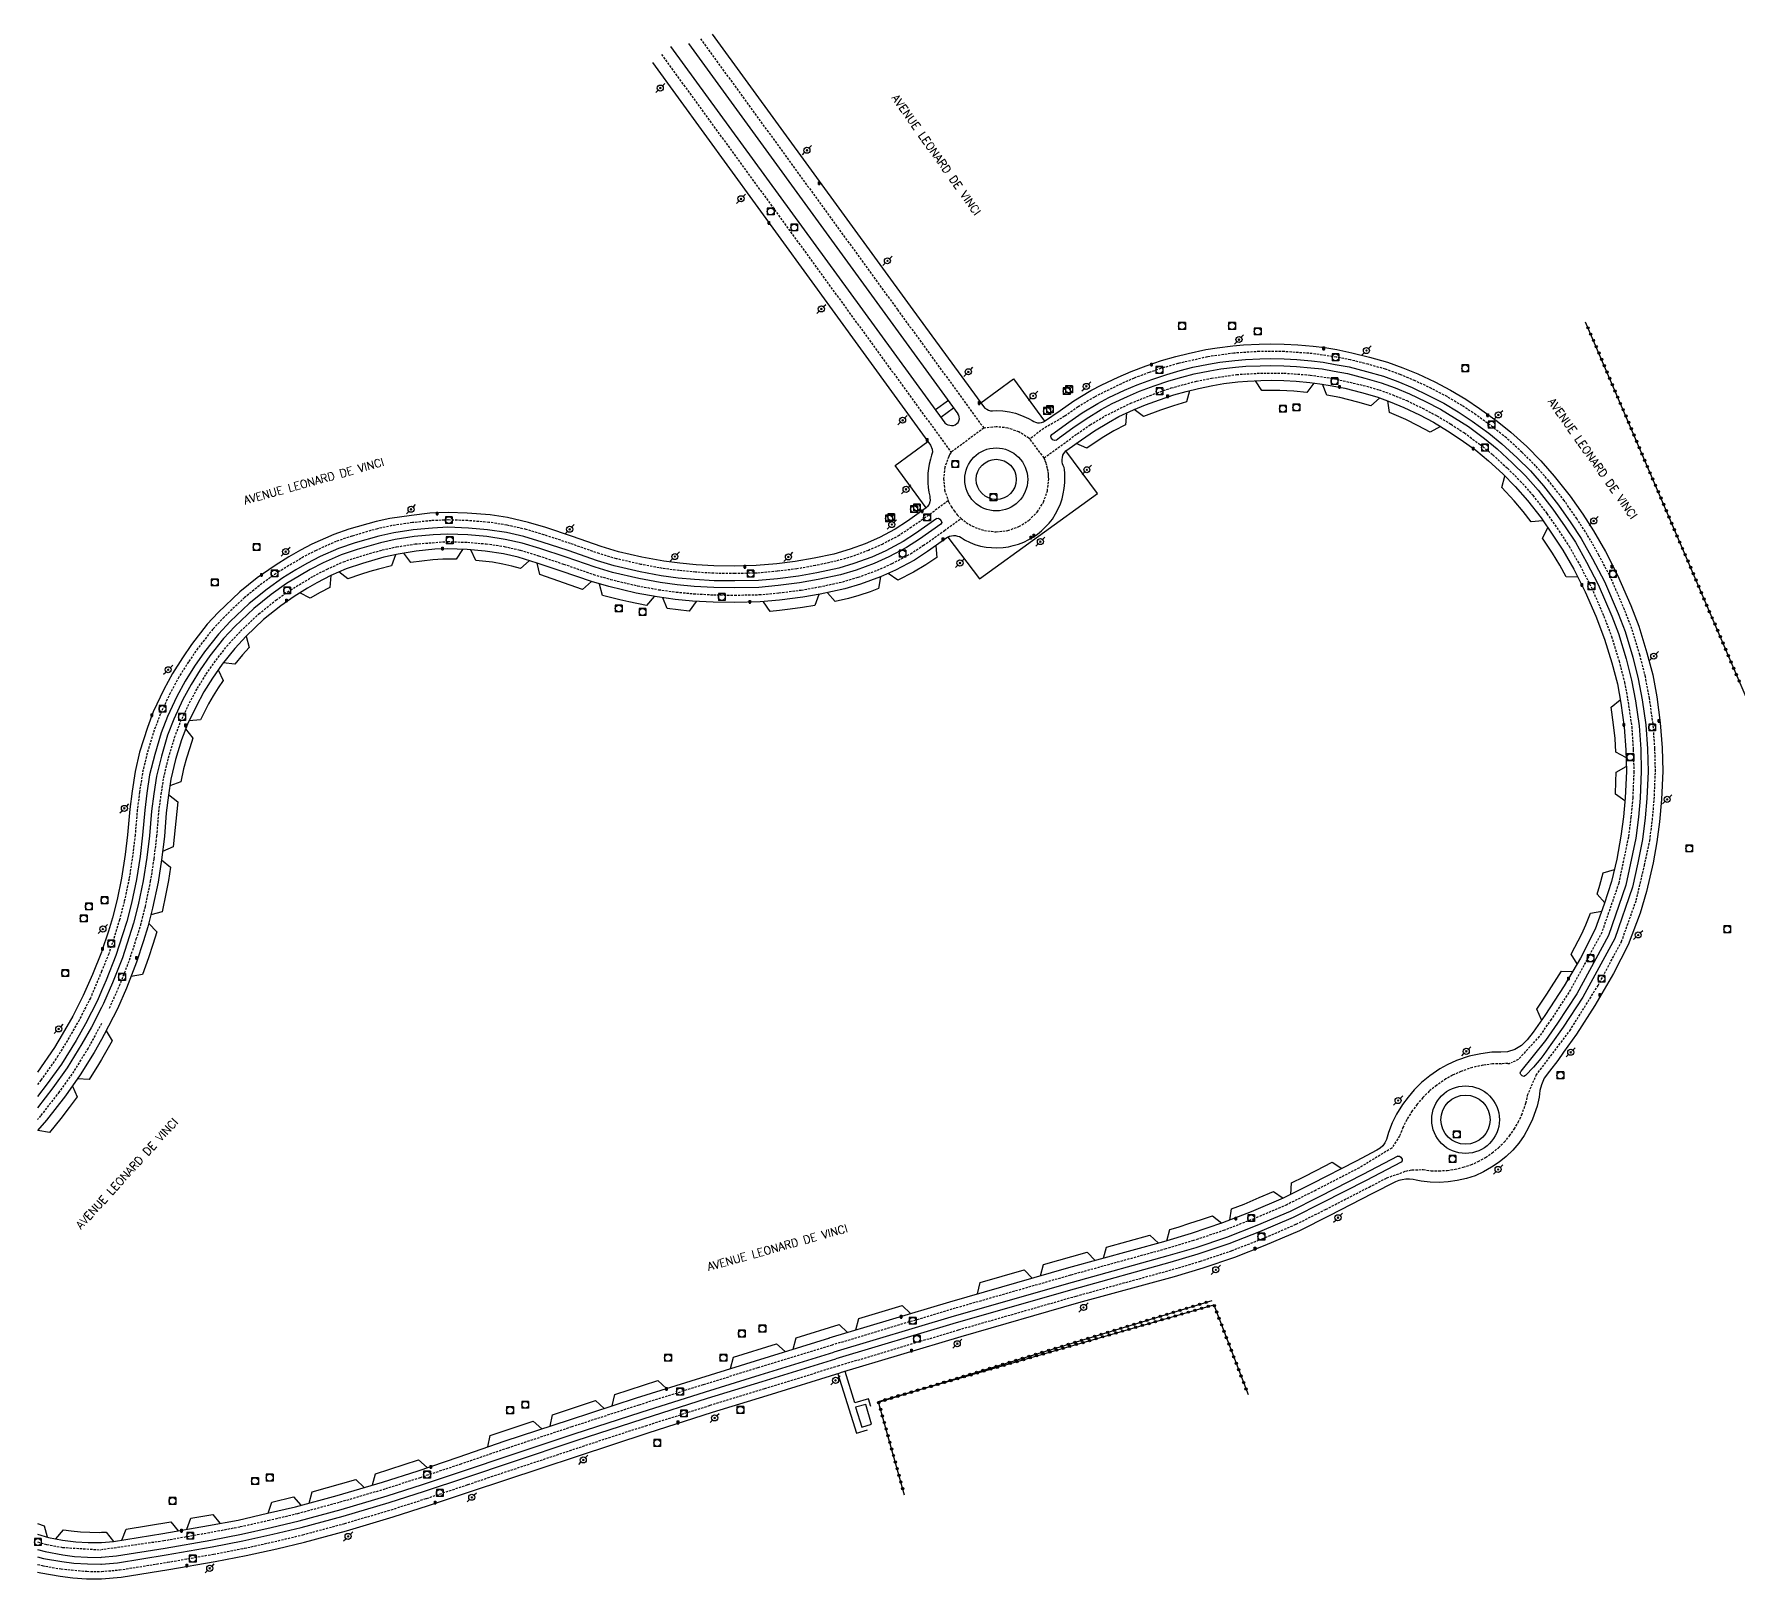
# Model space of a CAD drawing. Header units: millimetres. Extents: x 164999 to 166000, y 157004 to 158000.
# Drawn here: x 164999.2 to 165372, y 157393.3 to 157731.3 of the extents above; entities that cross this region are included whole.
import ezdxf
from ezdxf.enums import TextEntityAlignment as Align

# ---------------------------------------------------------------- set-up
doc = ezdxf.new("R2010")
doc.units = ezdxf.units.MM
doc.linetypes.add('DASHED', pattern=[0.75, 0.5, -0.25])
doc.layers.get('0').update_dxf_attribs({"linetype": 'CONTINUOUS'})
for name, color, linetype in [('W0001', 6, 'DASHED'), ('W0006', 2, 'CONTINUOUS'), ('W0008', 7, 'CONTINUOUS'), ('W0010', 4, 'CONTINUOUS'), ('W0014', 7, 'CONTINUOUS'), ('W0104', 1, 'CONTINUOUS'), ('W0323', 7, 'CONTINUOUS'), ('W0401', 7, 'CONTINUOUS'), ('W0420', 7, 'CONTINUOUS'), ('W0473', 7, 'CONTINUOUS'), ('W0989', 7, 'CONTINUOUS')]:
    doc.layers.add(name, color=color, linetype=linetype)
doc.styles.get("Standard").update_dxf_attribs({"font": 'romans.shx', "width": 0.85})

# ---------------------------------------------------------------- blocks, each defined once
blk = doc.blocks.new('T401')
for p, q in [((-0.3, 0.3), (0, 0.3)), ((-0.3, -0.25), (-0.3, 0.3)), ((-0.3, 0.15), (0, 0.15)), ((-0.3, 0), (0, 0)), ((0, 0.3), (0, -0.25)), ((-0.3, -0.15), (0, -0.15)), ((-0.3, -0.25), (-0.3, -0.3)), ((-0.3, -0.3), (0, -0.3)), ((0, -0.3), (0, -0.25))]:
    blk.add_line(p, q)
blk = doc.blocks.new('T420')
for p, q in [((0.75, 0.75), (-0.75, 0.75)), ((-0.75, 0.75), (-0.75, -0.75)), ((0.75, 0.75), (0.75, -0.75)), ((0.75, -0.75), (-0.75, -0.75))]:
    blk.add_line(p, q)
blk.add_ellipse((0, 0), major_axis=(-0.53, 0.53), ratio=1, start_param=3.926991, end_param=10.210176)
blk = doc.blocks.new('T473')
for p, q in [((-0.166667, 0.166667), (0.166667, -0.166667)), ((-0.166667, -0.166667), (0.166667, 0.166667)), ((0.500001, 0.500001), (1.000002, 1.000002)), ((-1.000002, -1.000002), (-0.500001, -0.500001))]:
    blk.add_line(p, q)
blk.add_ellipse((0, 0), major_axis=(0.471405, 0.471405), ratio=1, start_param=5.4977871438, end_param=11.780972451)
blk = doc.blocks.new('t323o')
at = {"color": 0, "linetype": 'Continuous'}
for radius in [0.25, 0.15]:
    blk.add_circle((0, 0), radius, dxfattribs=at)

msp = doc.modelspace()

# ---------------------------------------------------------------- linework, layer by layer
at = {"layer": 'W0001'}
for points in [[(165144.95, 157730.29), (165188.05, 157671)], [(165136.43, 157726.85), (165177.05, 157671)], [(165177.05, 157671), (165199.75, 157639.83)], [(165188.05, 157671), (165206.92, 157645.09)], [(165206.92, 157645.09), (165199.75, 157639.83)], [(165216.97, 157642.73), (165216.92, 157642.78), (165216.87, 157642.82), (165216.82, 157642.86), (165216.77, 157642.9), (165214.59, 157644.27), (165212.16, 157645.12), (165209.6, 157645.4), (165207.04, 157645.12), (165207.01, 157645.11), (165206.98, 157645.1), (165206.95, 157645.09), (165206.92, 157645.09)], [(165220.1, 157638.59), (165216.97, 157642.73)], [(165199.75, 157639.83), (165199.61, 157639.6), (165199.48, 157639.37), (165199.36, 157639.13), (165199.24, 157638.89), (165198.41, 157636.55), (165198.11, 157634.08), (165198.34, 157631.6), (165199.1, 157629.23)], [(165201.93, 157625.35), (165203.07, 157624.45), (165204.32, 157623.7), (165205.65, 157623.11), (165207.04, 157622.7), (165209.6, 157622.41), (165212.16, 157622.7), (165214.59, 157623.55), (165216.77, 157624.92), (165218.59, 157626.74), (165219.96, 157628.92), (165220.81, 157631.35), (165221.1, 157633.91), (165221.08, 157634.51), (165221.04, 157635.11), (165220.96, 157635.71), (165220.85, 157636.3), (165220.7, 157636.89), (165220.53, 157637.47), (165220.33, 157638.04), (165220.1, 157638.59)], [(165199.1, 157629.23), (165195.49, 157626.5), (165191.1, 157623.41), (165188.38, 157621.63), (165184.81, 157619.71), (165181.68, 157618.35), (165178.12, 157617.02), (165174.64, 157616.01), (165170.1, 157615.03), (165166.03, 157614.31), (165161.71, 157613.78), (165157.37, 157613.39), (165152.47, 157613.28), (165147.9, 157613.34), (165143.86, 157613.59), (165140.26, 157613.93), (165136.64, 157614.42), (165131.94, 157615.28), (165126.58, 157616.53), (165122.82, 157617.64), (165116.53, 157619.85), (165110.74, 157621.76), (165106.86, 157622.94), (165102.62, 157623.89), (165098.71, 157624.49), (165094.06, 157624.86), (165089.74, 157625.01), (165086.06, 157624.85), (165081.99, 157624.42), (165077.49, 157623.77), (165074.33, 157623.09), (165068.75, 157621.48), (165065.3, 157620.33), (165060.89, 157618.34), (165058.18, 157616.94), (165052.78, 157613.7), (165049.09, 157611.11), (165045.26, 157608.03), (165040.78, 157603.76), (165038.32, 157601.13), (165035.06, 157596.95), (165032.99, 157593.96), (165030.88, 157590.59), (165029.01, 157587.14), (165026.84, 157582.53), (165025.52, 157579.02), (165023.97, 157573.96), (165022.92, 157569.58), (165022.3, 157565.46), (165021.81, 157561.6), (165021.34, 157556.1), (165020.8, 157551.59), (165020.01, 157546.48), (165018.96, 157541.56), (165017.94, 157537.56), (165017.05, 157534.65), (165015.57, 157530.09), (165014, 157526.23)], [(165199.1, 157629.23), (165199.13, 157629.15), (165199.17, 157629.07), (165199.21, 157629), (165199.24, 157628.92), (165199.78, 157627.93), (165200.41, 157627), (165201.12, 157626.14), (165201.93, 157625.35)], [(165015.73, 157518.22), (165017.93, 157523.14), (165020.11, 157528.72), (165021.6, 157533.35), (165022.55, 157536.39), (165023.57, 157540.43), (165024.73, 157545.91), (165025.5, 157550.9), (165026.1, 157555.85), (165026.53, 157561.14), (165027.03, 157564.94), (165027.58, 157568.62), (165028.63, 157572.98), (165029.97, 157577.42), (165031.29, 157580.9), (165033.21, 157584.97), (165034.96, 157588.18), (165036.9, 157591.31), (165039.04, 157594.34), (165041.89, 157598), (165044.39, 157600.67), (165048.35, 157604.43), (165052.13, 157607.48), (165055.29, 157609.68), (165060.34, 157612.72), (165063.3, 157614.25), (165066.91, 157615.87), (165070.45, 157617.04), (165075.37, 157618.45), (165078.52, 157619.12), (165082.57, 157619.76), (165089.64, 157620.29), (165094.04, 157620.12), (165098.07, 157619.79), (165102.06, 157619.2), (165105.55, 157618.4), (165109.57, 157617.17), (165115.04, 157615.35), (165121.55, 157613.09), (165125.31, 157611.99), (165131.19, 157610.61), (165135.8, 157609.76), (165139.66, 157609.23), (165143.41, 157608.88), (165147.8, 157608.62), (165152.42, 157608.55), (165157.84, 157608.67), (165162.11, 157609.06), (165166.99, 157609.67), (165170.91, 157610.37), (165176.06, 157611.46), (165179.46, 157612.48), (165183.65, 157614.03), (165186.87, 157615.46), (165190.88, 157617.61), (165193.71, 157619.46), (165198.29, 157622.69), (165201.93, 157625.35)], [(165014, 157526.23), (165011.55, 157520.42), (165009.1, 157515.61), (165006.91, 157511.79), (165004.47, 157507.77), (165000.74, 157502.46), (165000, 157501.51)], [(165014, 157514.87), (165011.05, 157509.45), (165007.91, 157504.38), (165004.72, 157499.88), (165000.67, 157494.66), (165000, 157493.88)], [(165000, 157401.42), (165002.04, 157400.87), (165005.51, 157400.23), (165013.87, 157399.7)], [(165000, 157396.52), (165001.01, 157396.25), (165005.13, 157395.52), (165010.81, 157395), (165013.93, 157394.96)]]:
    msp.add_lwpolyline(points, dxfattribs=at)
for points in [[(165014, 157394.97), (165017.89, 157395.31), (165028.43, 157396.98), (165038.51, 157398.76), (165045.26, 157400.05), (165051.85, 157401.51), (165058.01, 157403), (165067.18, 157405.47), (165077.33, 157408.47), (165085.05, 157410.95), (165094.15, 157413.99), (165099.24, 157415.72), (165125.66, 157424.49), (165132.99, 157426.85), (165147.06, 157431.32), (165159, 157435.02), (165175.06, 157439.94), (165201.38, 157447.83), (165227.14, 157455.23), (165248.08, 157461), (165254.26, 157462.84), (165261.09, 157465.14), (165267.81, 157467.75), (165275.24, 157470.95), (165281.66, 157474.18), (165291.2, 157479.08), (165295.04, 157481.08), (165297.88, 157482.06), (165299.18, 157482.56, -0.250043), (165299.18, 157482.56), (165300.54, 157482.84, -0.200808), (165300.54, 157482.84), (165302.98, 157482.88), (165304.71, 157482.65), (165306.43, 157482.62), (165308.23, 157482.72), (165309.97, 157482.97), (165311.76, 157483.41), (165313.44, 157483.93), (165314.98, 157484.65), (165316.62, 157485.57), (165318.06, 157486.56), (165319.46, 157487.68), (165320.7, 157488.91), (165321.88, 157490.27), (165322.9, 157491.73), (165323.79, 157493.26), (165324.53, 157494.87), (165325.47, 157497.44), (165325.82, 157499.15), (165327.7, 157503.54), (165335.06, 157513.28), (165341.23, 157523.17), (165346.36, 157532.77), (165349.59, 157541.84), (165351.37, 157549.42), (165352.53, 157554.83), (165353.12, 157559.38), (165353.52, 157563.94), (165353.77, 157570.03), (165353.66, 157575.04), (165353.26, 157580.4), (165352.47, 157585.97), (165351.59, 157590.68), (165350.37, 157595.48), (165348.64, 157601.19), (165347, 157605.4), (165344.06, 157612.24), (165341.43, 157617.3), (165338.87, 157621.78), (165336.56, 157625.3), (165333.84, 157629.24), (165330.47, 157633.55), (165327.58, 157636.86), (165324.58, 157639.83), (165321.18, 157642.96), (165318.25, 157645.28), (165314.53, 157648.03), (165311.48, 157650.02), (165308.22, 157651.99), (165304.83, 157653.75), (165301.21, 157655.48), (165297.98, 157656.81), (165294.75, 157657.99), (165290.93, 157659.07), (165287.09, 157660.04), (165283.94, 157660.65), (165278.72, 157661.41), (165272.6, 157661.85), (165267.19, 157661.86), (165261.6, 157661.51), (165255.78, 157660.69), (165249.35, 157659.22), (165246.35, 157658.37), (165243.06, 157657.26), (165239.76, 157656.05), (165236.99, 157654.82), (165231.09, 157651.91), (165227.53, 157649.74), (165224.58, 157647.69), (165220.01, 157645.03), (165216.97, 157642.73)], [(165220.1, 157638.59), (165227.34, 157643.88), (165230.2, 157645.83), (165233.4, 157647.77), (165238.99, 157650.54), (165244.76, 157652.81), (165247.89, 157653.89), (165253.39, 157655.38), (165256.67, 157656.02), (165262.2, 157656.83), (165267.4, 157657.14), (165272.54, 157657.14), (165278.28, 157656.7), (165283.31, 157655.95), (165289.87, 157654.46), (165293.36, 157653.48), (165296.34, 157652.38), (165299.38, 157651.14), (165302.83, 157649.46), (165306.01, 157647.8), (165309.08, 157645.94), (165311.99, 157644.05), (165315.43, 157641.52), (165318.23, 157639.25), (165321.44, 157636.31), (165324.22, 157633.53), (165326.96, 157630.4), (165330.06, 157626.4), (165332.69, 157622.59), (165334.88, 157619.25), (165337.31, 157615.02), (165339.84, 157610.11), (165342.48, 157603.96), (165344.18, 157599.54), (165345.81, 157594.19), (165347.01, 157589.53), (165347.81, 157585.15), (165348.58, 157579.83), (165348.92, 157574.79), (165349.05, 157570), (165348.81, 157564.17), (165348.42, 157560.01), (165347.85, 157555.59), (165345.74, 157545.5), (165342.05, 157534.79), (165335.22, 157522.24), (165330.99, 157515.75), (165328.37, 157512.03), (165323.79, 157506.96), (165322.21, 157506.22, -0.06955), (165321.52, 157506.09), (165320.08, 157506.04, -0.004625), (165320.03, 157506.04), (165318.18, 157506), (165316.06, 157505.73), (165313.77, 157505.23), (165311.25, 157504.37), (165309.39, 157503.51), (165307.97, 157502.74), (165305.94, 157501.33), (165304.33, 157500.06), (165302.92, 157498.63), (165301.67, 157497.17), (165300.58, 157495.71), (165299.4, 157493.82), (165298.57, 157492.11), (165297.82, 157490.22), (165296.11, 157487.6), (165289.03, 157483.28), (165279.44, 157478.35), (165273.15, 157475.19), (165266.02, 157472.15), (165259.54, 157469.63), (165252.77, 157467.35), (165246.68, 157465.53), (165225.85, 157459.78), (165199.94, 157452.35), (165173.73, 157444.49), (165157.5, 157439.51), (165145.55, 157435.81), (165131.48, 157431.37), (165116.81, 157426.6), (165102.81, 157421.96), (165092.58, 157418.46), (165083.67, 157415.49), (165075.95, 157412.99), (165065.95, 157410.06), (165056.81, 157407.59), (165050.68, 157406.13), (165044.25, 157404.69), (165037.64, 157403.43), (165027.64, 157401.66), (165014, 157399.71)]]:
    msp.add_lwpolyline(points, format="xyb", dxfattribs=at)
at = {"layer": 'W0006'}
for points in [[(165251.88, 157653.29), (165251.22, 157650.83), (165248.38, 157649.98), (165245.54, 157649.03), (165241.84, 157647.65), (165239.82, 157649.19)], [(165279.09, 157654.94), (165277.58, 157652.9), (165274.67, 157653.15), (165271.65, 157653.32), (165267.7, 157653.33), (165266.35, 157655.47)], [(165293.43, 157651.68), (165291.52, 157649.99), (165288.68, 157650.8), (165284.79, 157651.77), (165281.9, 157652.31), (165280.96, 157654.69)], [(165306.77, 157645.42), (165304.51, 157644.21), (165301.92, 157645.63), (165299.2, 157646.98), (165295.61, 157648.55), (165295.26, 157651.04)], [(165238.08, 157648.39), (165237.89, 157645.85), (165235.36, 157644.51), (165232.83, 157642.98), (165229.42, 157640.68), (165227.09, 157641.73)], [(165329.13, 157624.8), (165326.58, 157624.58), (165324.85, 157626.86), (165322.87, 157629.23), (165320.19, 157632.13), (165320.86, 157634.57)], [(165336.82, 157612.46), (165334.27, 157612.57), (165332.84, 157615.11), (165331.27, 157617.71), (165329.11, 157621), (165330.21, 157623.27)], [(165078.24, 157617.41), (165077.37, 157614.98), (165074.53, 157614.25), (165072.64, 157613.71), (165070.63, 157613.09), (165067.88, 157612.11), (165065.86, 157613.64)], [(165092.89, 157618.55), (165091.51, 157616.4), (165088.61, 157616.42), (165086.47, 157616.29), (165081.66, 157615.73), (165080.11, 157617.71)], [(165107.5, 157616.09), (165105.58, 157614.36), (165103.74, 157614.89), (165101.75, 157615.36), (165099.47, 157615.76), (165095.84, 157616.17), (165094.78, 157618.46)], [(165196.44, 157619.36), (165196.64, 157616.82), (165194.2, 157615.18), (165191.57, 157613.59), (165188.14, 157611.82), (165186.02, 157613.29)], [(165064.12, 157612.85), (165063.88, 157610.27), (165061.78, 157609.16), (165059.64, 157607.89), (165057.38, 157609.08)], [(165121.1, 157611.52), (165119.15, 157609.83), (165109.8, 157613.06), (165109.28, 157615.56)], [(165184.32, 157612.55), (165183.9, 157610.01), (165182.09, 157609.3), (165179.61, 157608.47), (165177.32, 157607.83), (165174.43, 157607.15), (165172.72, 157609.04)], [(165134.84, 157608.25), (165133.13, 157606.32), (165129.28, 157607.08), (165127.32, 157607.51), (165123.5, 157608.48), (165122.86, 157610.96)], [(165170.86, 157608.67), (165170, 157606.27), (165167.28, 157605.83), (165164.56, 157605.46), (165162.27, 157605.21), (165160.2, 157605.01), (165158.71, 157607.11)], [(165144.02, 157607.17), (165142.51, 157605.08), (165137.68, 157605.62), (165136.73, 157607.96)], [(165045.61, 157599.61), (165046.26, 157597.12), (165044.79, 157595.51), (165043.12, 157593.44), (165040.57, 157593.73)], [(165039.47, 157592.21), (165040.57, 157589.87), (165039.48, 157588.25), (165038.43, 157586.56), (165037.38, 157584.75), (165035.65, 157581.26), (165033.13, 157581.03)], [(165347.33, 157573.01), (165345.08, 157574.22), (165344.94, 157577.17), (165344.63, 157580.19), (165344.08, 157584.09), (165346.05, 157585.64)], [(165032.38, 157579.29), (165033.96, 157577.28), (165033.28, 157575.16), (165032.55, 157572.87), (165031.91, 157570.57), (165031.3, 157567.73), (165028.9, 157566.82)], [(165347.09, 157563.55), (165345.01, 157564.99), (165345.12, 157567.82), (165345.17, 157569.84), (165347.36, 157571.1)], [(165028.62, 157564.93), (165030.64, 157563.37), (165029.66, 157553.52), (165027.33, 157552.49)], [(165027.09, 157550.64), (165029.07, 157549.03), (165028.61, 157546.14), (165028.08, 157543.21), (165027.22, 157539.31), (165024.77, 157538.59)], [(165342.71, 157541.25), (165341.03, 157543.15), (165341.62, 157545.14), (165342.35, 157547.83), (165344.79, 157548.57)], [(165336.63, 157527.88), (165335.36, 157530.04), (165337.65, 157534.47), (165338.58, 157536.44), (165339.61, 157539.01), (165342.08, 157539.44)], [(165024.3, 157536.76), (165026.07, 157534.94), (165025.23, 157532.15), (165024.27, 157529.22), (165022.98, 157525.55), (165020.46, 157525.12)], [(165328.89, 157515.62), (165327.82, 157517.96), (165330.04, 157521.26), (165333.2, 157526.3), (165335.68, 157526.21)], [(165015, 157513.21), (165016.34, 157511.05), (165014.89, 157508.5), (165014, 157506.98)], [(165014, 157506.98), (165013.35, 157505.87), (165011.27, 157502.58), (165008.71, 157502.71)], [(165007.64, 157501.15), (165008.66, 157498.82), (165006.93, 157496.45), (165005.06, 157494.07), (165002.6, 157491.02), (165000.09, 157491.47)], [(165274.04, 157477.43), (165274.23, 157479.97), (165276.86, 157481.28), (165279.6, 157482.69), (165283.08, 157484.49), (165285.21, 157483.1)], [(165260.68, 157471.79), (165261.11, 157474.32), (165263.81, 157475.35), (165267.15, 157476.75), (165270.23, 157478.11), (165272.36, 157476.64)], [(165246.91, 157467.29), (165247.56, 157469.75), (165249.38, 157470.31), (165252, 157471.16), (165254.54, 157471.98), (165256.94, 157472.79), (165258.93, 157471.17)], [(165233.1, 157463.5), (165233.74, 157465.95), (165243.24, 157468.55), (165245.11, 157466.79)], [(165219.33, 157459.65), (165219.97, 157462.09), (165229.5, 157464.82), (165231.28, 157462.98)], [(165205.5, 157455.68), (165206.15, 157458.17), (165215.74, 157460.93), (165217.51, 157459.13)], [(165178.95, 157447.81), (165179.56, 157450.3), (165189.03, 157453.14), (165190.87, 157451.38)], [(165165.25, 157443.6), (165165.86, 157446.1), (165175.31, 157449.01), (165177.14, 157447.26)], [(165151.54, 157439.39), (165152.16, 157441.86), (165161.61, 157444.78), (165163.46, 157443.07)], [(165125.66, 157431.22), (165126.22, 157433.71), (165135.63, 157436.72), (165137.52, 157435.01)], [(165112.07, 157426.79), (165112.59, 157429.27), (165122, 157432.34), (165123.88, 157430.64)], [(165098.43, 157422.21), (165098.95, 157424.7), (165108.34, 157427.86), (165110.27, 157426.19)], [(165073.26, 157413.9), (165073.88, 157416.36), (165083.32, 157419.37), (165085.2, 157417.69)], [(165059.4, 157409.92), (165060.07, 157412.37), (165069.61, 157415.07), (165071.45, 157413.34)], [(165050.43, 157407.71), (165051.22, 157410.15), (165055.95, 157411.3), (165057.58, 157409.45)], [(165032.62, 157404.2), (165033.51, 157406.6), (165038.3, 157407.45), (165039.87, 157405.5)], [(165000, 157405.43), (165001.48, 157404.98), (165002.12, 157402.53)], [(165003.97, 157402.14), (165005.67, 157404.07), (165007.38, 157403.84), (165009.4, 157403.64), (165011.42, 157403.54), (165013.45, 157403.52), (165014, 157403.55)], [(165014, 157403.55), (165015.03, 157403.6), (165016.59, 157401.54)], [(165018.42, 157401.81), (165019.39, 157404.2), (165029.12, 157405.82), (165030.75, 157403.88)]]:
    msp.add_lwpolyline(points, dxfattribs=at)
for centre, radius in [((165209.63, 157633.89), 4.39), ((165312.25, 157493.81), 5.37)]:
    msp.add_circle(centre, radius, dxfattribs=at)
at = {"layer": 'W0008'}
for points in [[(165138.41, 157728.58), (165180.39, 157671)], [(165142.34, 157729.28), (165184.68, 157671)], [(165147.55, 157731.31), (165191.42, 157671)], [(165134.45, 157725.12), (165173.72, 157671)], [(165173.72, 157671), (165194.68, 157642.19), (165195.26, 157641.39), (165195.62, 157640.52), (165195.66, 157639.86), (165195.5, 157639.15), (165195.25, 157638.31), (165194.99, 157637.22), (165194.82, 157636.24), (165194.69, 157635.26), (165194.64, 157634.16), (165194.64, 157633.11), (165194.76, 157632.09), (165194.92, 157631.06), (165195.08, 157630.23), (165195.12, 157629.84), (165195.15, 157629.36), (165195.1, 157628.94), (165194.95, 157628.47), (165194.77, 157628.15), (165194.61, 157627.93), (165194.34, 157627.66)], [(165191.42, 157671), (165206.25, 157650.65), (165206.87, 157649.8), (165207.17, 157649.48), (165207.56, 157649.23), (165207.96, 157649.04), (165208.39, 157648.92), (165208.85, 157648.92), (165209.7, 157648.94), (165211.05, 157648.87), (165212.54, 157648.64), (165213.85, 157648.37), (165215.18, 157647.86), (165216.72, 157647.21), (165217.48, 157646.76), (165217.82, 157646.55), (165218.25, 157646.37), (165218.64, 157646.25), (165219.12, 157646.24), (165219.53, 157646.31), (165219.99, 157646.49), (165220.17, 157646.59), (165223.62, 157648.97), (165226.6, 157651.05), (165230.32, 157653.34), (165232.69, 157654.6), (165236.28, 157656.26), (165239.11, 157657.52), (165242.44, 157658.76), (165245.8, 157659.87), (165248.88, 157660.76), (165251.62, 157661.46), (165255.49, 157662.29), (165257.96, 157662.69), (165261.4, 157663.09), (165263.69, 157663.32), (165267.13, 157663.48), (165269.58, 157663.54), (165272.61, 157663.48), (165275.56, 157663.32), (165278.9, 157663), (165281.49, 157662.71), (165284.12, 157662.27), (165287.38, 157661.6), (165291.23, 157660.65), (165295.2, 157659.52), (165298.52, 157658.32), (165301.82, 157656.96), (165305.51, 157655.23), (165308.93, 157653.43), (165312.31, 157651.4), (165315.34, 157649.41), (165319.18, 157646.59), (165322.19, 157644.25), (165325.64, 157641.05), (165328.74, 157637.98), (165331.66, 157634.6), (165335.1, 157630.23), (165337.87, 157626.25), (165340.2, 157622.64), (165342.83, 157618.12), (165345.5, 157612.95), (165348.39, 157606.27), (165350.16, 157601.74), (165351.93, 157595.96), (165353.17, 157591.11), (165354.05, 157586.28), (165354.84, 157580.64), (165355.25, 157575.16), (165355.39, 157570.06), (165355.13, 157563.85), (165354.68, 157558.94), (165354.11, 157554.56), (165353.3, 157549.98), (165351.8, 157543.74), (165350.4, 157538.98), (165347.82, 157532.07), (165344.59, 157525.77), (165340.54, 157518.81), (165336.48, 157512.51), (165333.7, 157508.56), (165332.42, 157506.76), (165330.59, 157504.39), (165329.48, 157502.88), (165328.83, 157501.46), (165328.52, 157500.2), (165328.34, 157498.74), (165327.93, 157496.74), (165326.89, 157493.89), (165326.05, 157492.08), (165325.04, 157490.36), (165323.89, 157488.7), (165322.56, 157487.17), (165321.17, 157485.78), (165319.58, 157484.51), (165317.96, 157483.41), (165316.15, 157482.39), (165314.36, 157481.55), (165312.44, 157480.95), (165310.45, 157480.47), (165308.48, 157480.19), (165306.48, 157480.08), (165304.52, 157480.11), (165302.53, 157480.38), (165301.46, 157480.61), (165300.82, 157480.73), (165300, 157480.79), (165299.21, 157480.76), (165298.4, 157480.64), (165297.65, 157480.48), (165296.9, 157480.2), (165291.94, 157477.64), (165282.41, 157472.76), (165275.93, 157469.52), (165268.4, 157466.26), (165261.72, 157463.67), (165254.78, 157461.32), (165248.57, 157459.45), (165227.61, 157453.71), (165201.88, 157446.31), (165175.47, 157438.39)], [(165180.39, 157671), (165198.39, 157646.27), (165198.76, 157645.97), (165199.07, 157645.81), (165199.51, 157645.72), (165199.86, 157645.68), (165200.26, 157645.71), (165200.67, 157645.85), (165200.98, 157646.08), (165201.3, 157646.36), (165201.47, 157646.71), (165201.57, 157647.12), (165201.55, 157647.58), (165201.45, 157647.94), (165201.23, 157648.25)], [(165184.68, 157671), (165201.23, 157648.25)], [(165221.77, 157643.69), (165225.53, 157646.42), (165228.45, 157648.43), (165231.86, 157650.48), (165234.27, 157651.83), (165237.71, 157653.38), (165240.42, 157654.58), (165243.69, 157655.75), (165246.9, 157656.86), (165249.83, 157657.68), (165252.59, 157658.42), (165256.07, 157659.09), (165258.51, 157659.52), (165261.79, 157659.93), (165264.1, 157660.14), (165267.26, 157660.25), (165269.56, 157660.31), (165272.6, 157660.23), (165275.38, 157660.09), (165278.55, 157659.82), (165281.15, 157659.52), (165283.76, 157659.03), (165286.79, 157658.48), (165290.63, 157657.49), (165294.3, 157656.45), (165297.43, 157655.29), (165300.6, 157654), (165304.15, 157652.27), (165307.5, 157650.54), (165310.65, 157648.64), (165313.73, 157646.65), (165317.32, 157643.98), (165320.17, 157641.68), (165323.52, 157638.62), (165326.43, 157635.73), (165329.28, 157632.5), (165332.58, 157628.25), (165335.24, 157624.36), (165337.54, 157620.93), (165340.03, 157616.48), (165342.62, 157611.54), (165345.61, 157604.54), (165347.12, 157600.63), (165348.82, 157595), (165350.02, 157590.26), (165350.89, 157585.65), (165351.68, 157580.16), (165352.06, 157574.91), (165352.16, 157570.01), (165351.92, 157564.04), (165351.56, 157559.81), (165350.94, 157555.11)], [(165222.7, 157642.5), (165223.47, 157643.07), (165226.4, 157645.19), (165229.26, 157647.17), (165232.61, 157649.18), (165234.95, 157650.49), (165238.32, 157652.01), (165240.98, 157653.19), (165244.19, 157654.34), (165247.35, 157655.43), (165250.23, 157656.24), (165252.93, 157656.96), (165256.35, 157657.62), (165258.73, 157658.04), (165261.95, 157658.44), (165264.2, 157658.64), (165267.31, 157658.75), (165269.56, 157658.81), (165272.54, 157658.73), (165275.27, 157658.6), (165278.4, 157658.32), (165280.92, 157658.04), (165283.49, 157657.56), (165286.47, 157657.02), (165290.24, 157656.04), (165293.83, 157655.03), (165296.89, 157653.89), (165299.99, 157652.63), (165303.48, 157650.93), (165306.77, 157649.23), (165309.85, 157647.36), (165312.87, 157645.42), (165316.4, 157642.8), (165319.2, 157640.54), (165322.48, 157637.53), (165325.34, 157634.7), (165328.12, 157631.54), (165331.36, 157627.37), (165334, 157623.52), (165336.26, 157620.14), (165338.71, 157615.77), (165341.27, 157610.9), (165344.22, 157603.97), (165345.7, 157600.15), (165347.37, 157594.6), (165348.56, 157589.93), (165349.41, 157585.41), (165350.19, 157580), (165350.56, 157574.85), (165350.66, 157570.02), (165350.42, 157564.13), (165350.07, 157559.97), (165349.46, 157555.36), (165347.32, 157545.1), (165343.52, 157534.09), (165336.58, 157521.35), (165332.39, 157514.9), (165329.7, 157511.12)], [(165224.88, 157640.12), (165228.29, 157642.56), (165231.14, 157644.5), (165234.2, 157646.36), (165236.45, 157647.62), (165239.66, 157649.07), (165242.25, 157650.2), (165245.34, 157651.27), (165248.44, 157652.35), (165251.14, 157653.12), (165253.85, 157653.79), (165256.99, 157654.43), (165259.37, 157654.83), (165262.45, 157655.21), (165264.55, 157655.4), (165267.49, 157655.54), (165269.81, 157655.58), (165272.54, 157655.55), (165275.21, 157655.34), (165278.17, 157655.07), (165280.42, 157654.81), (165283.12, 157654.34), (165285.89, 157653.81), (165289.49, 157652.87), (165292.88, 157651.93), (165295.8, 157650.87), (165298.77, 157649.64), (165302.17, 157647.99), (165305.26, 157646.37), (165308.31, 157644.51), (165311.11, 157642.68), (165314.47, 157640.25), (165317.26, 157637.96), (165320.39, 157635.09), (165323.1, 157632.36), (165325.8, 157629.27), (165328.76, 157625.44), (165331.37, 157621.67), (165333.51, 157618.37), (165335.91, 157614.27), (165338.42, 157609.32), (165340.74, 157603.96), (165342.66, 157598.94), (165344.25, 157593.78), (165345.45, 157589.13), (165346.21, 157584.9), (165346.97, 157579.67), (165347.27, 157574.74), (165347.44, 157569.98), (165347.19, 157564.21), (165346.77, 157560.06), (165346.24, 157555.81), (165345.34, 157550.83), (165344.15, 157545.9), (165342.6, 157540.92), (165340.58, 157535.49), (165337.38, 157529.13), (165333.85, 157523.12), (165329.58, 157516.59), (165327.04, 157512.95), (165325.7, 157511.29), (165324.46, 157510.03), (165323.05, 157509.17), (165321.42, 157508.64), (165319.99, 157508.58), (165317.99, 157508.55), (165315.63, 157508.24), (165313.08, 157507.69), (165310.31, 157506.73), (165308.26, 157505.79), (165306.63, 157504.91), (165304.42, 157503.37), (165302.63, 157501.96), (165301.05, 157500.35), (165299.68, 157498.76), (165298.47, 157497.14), (165297.17, 157495.05), (165296.24, 157493.14), (165295.39, 157491.02), (165294.99, 157489.5), (165294.62, 157488.71), (165294.15, 157488.1), (165293.55, 157487.55), (165292.85, 157487.12), (165288.31, 157484.73), (165278.65, 157479.76), (165272.36, 157476.64), (165265.38, 157473.66), (165259.13, 157471.24), (165252.25, 157468.9), (165246.18, 157467.07), (165225.43, 157461.36), (165199.43, 157453.9), (165173.05, 157446.02)], [(165222.7, 157642.5), (165222.36, 157642.41), (165221.98, 157642.57), (165221.67, 157642.95), (165221.57, 157643.33), (165221.77, 157643.69)], [(165194.34, 157627.66), (165190.21, 157624.77), (165187.5, 157622.99), (165184.1, 157621.17), (165180.96, 157619.81), (165177.71, 157618.6), (165174.1, 157617.56), (165169.83, 157616.63), (165165.65, 157615.89), (165161.62, 157615.41), (165157.11, 157615.02), (165152.49, 157614.88), (165147.87, 157614.97), (165144.05, 157615.21), (165140.48, 157615.54), (165136.93, 157616.02), (165132.1, 157616.9), (165127.05, 157618.07), (165123.22, 157619.2), (165117.01, 157621.4), (165111.17, 157623.33), (165107.37, 157624.47), (165102.73, 157625.54), (165099, 157626.1), (165093.92, 157626.5), (165089.81, 157626.61), (165085.76, 157626.46), (165081.8, 157626), (165077.06, 157625.35), (165074.02, 157624.69), (165068.05, 157622.96), (165064.77, 157621.85), (165059.96, 157619.69), (165057.47, 157618.4), (165054.96, 157616.95), (165051.95, 157615.06), (165048, 157612.32), (165044.23, 157609.29), (165039.47, 157604.75), (165037.09, 157602.2), (165033.63, 157597.75), (165031.67, 157594.88), (165029.5, 157591.43), (165027.59, 157587.89), (165025.29, 157583.04), (165024.02, 157579.61), (165022.32, 157574.2), (165021.33, 157569.95), (165020.68, 157565.65), (165020.2, 157561.71), (165019.69, 157556.14), (165019.19, 157551.83), (165018.37, 157546.62), (165017.39, 157541.97), (165016.37, 157537.95), (165015.49, 157535.06), (165014, 157530.5)], [(165196.62, 157625.32), (165191.99, 157622.05), (165189.26, 157620.27), (165185.51, 157618.26), (165182.4, 157616.89), (165178.52, 157615.45), (165175.19, 157614.46), (165170.37, 157613.43), (165166.41, 157612.73), (165161.79, 157612.16), (165157.62, 157611.77), (165152.44, 157611.67), (165147.94, 157611.71), (165143.68, 157611.98), (165140.05, 157612.31), (165136.35, 157612.82), (165131.79, 157613.66), (165126.11, 157615), (165122.42, 157616.08), (165116.06, 157618.31), (165110.31, 157620.18), (165106.36, 157621.4), (165102.52, 157622.25), (165098.42, 157622.88), (165094.21, 157623.21), (165089.68, 157623.42), (165086.36, 157623.23), (165082.17, 157622.85), (165077.91, 157622.18), (165074.63, 157621.48), (165069.45, 157620), (165065.82, 157618.8), (165061.82, 157616.99), (165058.9, 157615.49), (165056.51, 157614.08), (165053.61, 157612.33), (165050.19, 157609.9), (165046.28, 157606.76), (165042.1, 157602.77), (165039.54, 157600.05), (165036.49, 157596.15), (165034.31, 157593.04), (165032.27, 157589.74), (165030.43, 157586.39), (165028.4, 157582.02), (165027.02, 157578.42), (165025.62, 157573.73), (165024.51, 157569.22), (165023.93, 157565.27), (165023.43, 157561.49), (165022.98, 157556.06), (165022.41, 157551.36), (165021.64, 157546.35), (165020.53, 157541.14), (165019.51, 157537.17), (165018.6, 157534.25), (165017.14, 157529.69), (165015.03, 157524.31), (165014, 157521.96)], [(165197.5, 157624.11), (165192.83, 157620.81), (165190.02, 157618.98), (165186.17, 157616.91), (165182.96, 157615.5), (165179, 157614.02), (165175.56, 157613), (165170.66, 157611.96), (165166.63, 157611.25), (165161.96, 157610.66), (165157.7, 157610.27), (165152.45, 157610.17), (165147.88, 157610.21), (165143.56, 157610.48), (165139.87, 157610.82), (165136.11, 157611.34), (165131.48, 157612.19), (165125.73, 157613.55), (165121.96, 157614.65), (165115.58, 157616.89), (165109.85, 157618.75), (165105.97, 157619.95), (165102.24, 157620.77), (165098.25, 157621.39), (165094.11, 157621.72), (165089.69, 157621.92), (165086.48, 157621.74), (165082.36, 157621.36), (165078.18, 157620.71), (165074.99, 157620.02), (165069.89, 157618.56), (165066.37, 157617.4), (165062.47, 157615.64), (165059.62, 157614.17), (165057.28, 157612.79), (165054.43, 157611.08), (165051.1, 157608.7), (165047.27, 157605.63), (165043.16, 157601.72), (165040.68, 157599.08), (165037.69, 157595.26), (165035.56, 157592.22), (165033.56, 157588.98), (165031.77, 157585.71), (165029.78, 157581.44), (165028.45, 157577.94), (165027.07, 157573.33), (165025.99, 157568.93), (165025.42, 157565.07), (165024.92, 157561.33), (165024.47, 157555.9), (165023.89, 157551.16), (165023.12, 157546.08), (165021.99, 157540.8), (165020.95, 157536.77), (165020.03, 157533.8), (165018.55, 157529.18), (165016.42, 157523.74), (165014.45, 157519.25), (165014, 157518.37)], [(165196.62, 157625.32), (165197, 157625.4), (165197.29, 157625.21), (165197.59, 157624.83), (165197.71, 157624.46), (165197.5, 157624.11)], [(165199.07, 157621.26), (165194.59, 157618.11), (165191.73, 157616.25), (165187.58, 157614.02), (165184.32, 157612.55), (165179.93, 157610.95), (165176.55, 157609.93), (165171.16, 157608.78), (165167.36, 157608.09), (165162.26, 157607.45), (165157.98, 157607.08), (165152.39, 157606.93), (165147.72, 157607.03), (165143.25, 157607.28), (165139.44, 157607.64), (165135.48, 157608.18), (165130.91, 157609.03), (165124.89, 157610.43), (165121.1, 157611.52), (165114.51, 157613.81), (165109.28, 157615.56), (165105.13, 157616.85), (165101.87, 157617.62), (165097.9, 157618.19), (165093.97, 157618.52), (165089.6, 157618.67), (165086.87, 157618.59), (165082.78, 157618.15), (165078.86, 157617.54), (165075.75, 157616.88), (165071.02, 157615.52), (165067.46, 157614.33), (165064.12, 157612.85), (165061.05, 157611.27), (165059.02, 157610.07), (165056.14, 157608.29), (165053.17, 157606.25), (165049.43, 157603.23), (165045.61, 157599.61), (165043.11, 157596.92), (165040.38, 157593.43), (165038.24, 157590.4), (165036.37, 157587.38), (165034.66, 157584.23), (165032.8, 157580.37), (165031.5, 157576.9), (165030.2, 157572.63), (165029.18, 157568.31), (165028.64, 157564.82), (165028.15, 157560.95), (165027.73, 157555.79), (165027.09, 157550.64), (165026.35, 157545.75), (165025.15, 157540.06), (165024.14, 157536.01), (165023.16, 157532.9), (165021.66, 157528.26), (165019.45, 157522.55), (165017.46, 157518.08), (165014.6, 157512.42), (165014, 157511.37)], [(165350.94, 157555.11), (165349.9, 157550.02)], [(165349.9, 157550.02), (165348.77, 157544.7), (165344.89, 157533.48), (165337.87, 157520.58), (165333.63, 157514.06), (165330.92, 157510.24), (165330.4, 157509.5), (165329.34, 157508.05), (165328.72, 157507.21), (165327.08, 157505.3), (165325.38, 157503.46)], [(165014, 157530.49), (165012.05, 157525.57), (165010.01, 157520.96), (165007.74, 157516.47), (165005.39, 157512.42), (165003.7, 157509.57), (165000, 157504.21)], [(165014, 157521.96), (165013.1, 157519.89), (165010.47, 157514.76), (165008.42, 157511.16), (165005.23, 157505.98), (165002.12, 157501.64), (165000, 157498.87)], [(165014, 157518.37), (165011.79, 157514.04), (165009.71, 157510.39), (165006.48, 157505.14), (165003.32, 157500.75), (165000, 157496.4)], [(165014, 157511.37), (165012.39, 157508.5), (165009.34, 157503.61), (165006.12, 157499), (165001.93, 157493.68), (165000, 157491.44)], [(165329.7, 157511.12), (165324.34, 157504.39)], [(165325.38, 157503.46), (165325.01, 157503.28), (165324.64, 157503.43), (165324.32, 157503.72), (165324.2, 157504), (165324.34, 157504.39)], [(165297.44, 157485.83), (165289.78, 157481.85), (165280.23, 157476.94), (165273.91, 157473.74), (165266.65, 157470.64), (165259.95, 157468.03), (165253.29, 157465.8), (165247.17, 157463.99), (165226.27, 157458.19), (165200.45, 157450.8), (165174.15, 157442.93)], [(165297.44, 157485.83), (165297.8, 157485.86), (165298.12, 157485.63), (165298.36, 157485.18), (165298.41, 157484.81), (165298.15, 157484.5)], [(165298.15, 157484.5), (165290.5, 157480.51), (165280.91, 157475.6), (165274.54, 157472.38), (165267.22, 157469.25), (165260.46, 157466.62), (165253.74, 157464.37), (165247.58, 157462.55), (165226.68, 157456.75), (165200.87, 157449.36), (165174.58, 157441.5)], [(165014, 157401.34), (165016.59, 157401.54), (165027.39, 157403.25), (165037.39, 157405.03), (165043.9, 157406.22), (165050.27, 157407.7), (165056.39, 157409.14), (165065.48, 157411.61), (165075.44, 157414.51), (165083.2, 157417.02), (165092, 157419.97), (165102.27, 157423.52), (165116.29, 157428.12), (165130.95, 157432.93), (165145.04, 157437.33), (165156.97, 157441.05), (165173.28, 157446.05)], [(165014, 157398.07), (165017.29, 157398.36), (165027.89, 157400.06), (165037.9, 157401.84), (165044.61, 157403.15), (165051.08, 157404.56), (165057.24, 157406.05), (165066.42, 157408.51), (165076.45, 157411.48), (165084.14, 157413.96), (165093.16, 157416.96), (165103.34, 157420.4), (165117.33, 157425.08), (165132, 157429.8), (165146.07, 157434.28), (165158.02, 157437.98), (165174.15, 157442.93)], [(165014, 157396.57), (165017.47, 157396.88), (165028.14, 157398.58), (165038.17, 157400.36), (165044.91, 157401.68), (165051.42, 157403.1), (165057.61, 157404.59), (165066.82, 157407.06), (165076.9, 157410.04), (165084.61, 157412.54), (165093.64, 157415.53), (165103.82, 157418.98), (165117.79, 157423.65), (165132.46, 157428.38), (165146.51, 157432.85), (165158.46, 157436.54), (165174.58, 157441.5)], [(165014, 157393.36), (165018.3, 157393.75), (165028.71, 157395.39), (165038.84, 157397.17), (165045.61, 157398.43), (165052.29, 157399.92), (165058.4, 157401.41), (165067.54, 157403.89), (165077.76, 157406.89), (165085.49, 157409.37), (165094.67, 157412.45), (165133.53, 157425.32), (165147.61, 157429.79), (165159.54, 157433.5), (165175.47, 157438.39)], [(165000, 157403.11), (165002.42, 157402.42), (165005.49, 157401.84), (165008.37, 157401.48), (165011.05, 157401.32), (165013.74, 157401.32), (165014, 157401.34)], [(165000, 157399.75), (165001.66, 157399.31), (165005.53, 157398.62), (165008.09, 157398.28), (165010.95, 157398.13), (165013.82, 157398.06), (165014, 157398.07)], [(165000, 157398.19), (165001.33, 157397.84), (165005.3, 157397.13), (165007.96, 157396.79), (165010.89, 157396.63), (165013.87, 157396.56), (165014, 157396.57)], [(165000, 157394.85), (165000.69, 157394.66), (165004.96, 157393.91), (165007.7, 157393.57), (165010.74, 157393.36), (165013.72, 157393.34), (165014, 157393.36)]]:
    msp.add_lwpolyline(points, dxfattribs=at)
for centre, radius in [((165209.63, 157633.89), 6.89), ((165312.25, 157493.81), 7.4)]:
    msp.add_circle(centre, radius, dxfattribs=at)
at = {"layer": 'W0010'}
for points in [[(165206.25, 157650.65), (165213.37, 157655.88), (165220.17, 157646.59)], [(165194.34, 157627.66), (165187.53, 157636.94), (165194.68, 157642.19)], [(165199.07, 157621.26), (165205.95, 157612.11), (165231.75, 157630.79), (165224.88, 157640.12)]]:
    msp.add_lwpolyline(points, dxfattribs=at)
at = {"layer": 'W0014'}
for points in [[(165199.19, 157651.16), (165196.34, 157649.11)], [(165197.5, 157647.51), (165200.32, 157649.55)], [(165199.07, 157621.26), (165199.43, 157621.43), (165199.85, 157621.55), (165200.29, 157621.61), (165200.74, 157621.6), (165201.18, 157621.5), (165201.61, 157621.38), (165201.99, 157621.14), (165202.38, 157620.88), (165202.69, 157620.66), (165203.95, 157620.05), (165204.92, 157619.61), (165206.16, 157619.27), (165207.41, 157619.08), (165209.77, 157618.91), (165211.16, 157618.96), (165212.28, 157619.13), (165213.35, 157619.39), (165214.5, 157619.72), (165215.63, 157620.15), (165216.78, 157620.72), (165217.74, 157621.27), (165218.63, 157621.89), (165219.55, 157622.63), (165220.36, 157623.4), (165221.17, 157624.29), (165221.9, 157625.21), (165222.58, 157626.32), (165223.2, 157627.48), (165223.65, 157628.53), (165224.05, 157629.61), (165224.28, 157630.69), (165224.48, 157631.9), (165224.64, 157633.17), (165224.63, 157634.33), (165224.61, 157635.28), (165224.57, 157636.06), (165224.45, 157636.48), (165224.24, 157636.92), (165224.12, 157637.3), (165224.04, 157637.74), (165224.05, 157638.24), (165224.11, 157638.71), (165224.21, 157639.18), (165224.43, 157639.56), (165224.67, 157639.91), (165224.88, 157640.12)], [(165174.99, 157438.22), (165179.04, 157425.19), (165181.5, 157425.93)], [(165182.2, 157431.09), (165181.67, 157432.72), (165178.74, 157431.85), (165176.58, 157438.7)]]:
    msp.add_lwpolyline(points, dxfattribs=at)
at = {"layer": 'W0104'}
msp.add_lwpolyline([(165181.14, 157431.53), (165178.89, 157430.9), (165180.24, 157426.54), (165182.35, 157427.2)], close=True, dxfattribs=at)
at = {"layer": 'W0323'}
for points in [[(165383.88, 157562.22), (165338.51, 157668.3)], [(165189.58, 157411.67), (165183.91, 157432.02), (165256.83, 157454.24)], [(165183.92, 157432.16), (165257.24, 157453.31), (165264.71, 157433.68)]]:
    msp.add_lwpolyline(points, dxfattribs=at)

# ---------------------------------------------------------------- block references
for p, rotation in [((165339.05, 157667.04), 113.1547931109789), ((165339.64, 157665.66), 113.1547931109789), ((165340.23, 157664.28), 113.1547931109789), ((165340.82, 157662.9), 113.1547931109789), ((165341.41, 157661.52), 113.1547931109789), ((165342, 157660.14), 113.1547931109789), ((165342.59, 157658.76), 113.1547931109789), ((165343.18, 157657.38), 113.1547931109789), ((165343.77, 157656), 113.1547931109789), ((165344.36, 157654.62), 113.1547931109789), ((165344.95, 157653.25), 113.1547931109789), ((165345.54, 157651.87), 113.1547931109789), ((165346.13, 157650.49), 113.1547931109789), ((165346.72, 157649.11), 113.1547931109789), ((165347.31, 157647.73), 113.1547931109789), ((165347.9, 157646.35), 113.1547931109789), ((165348.49, 157644.97), 113.1547931109789), ((165349.08, 157643.59), 113.1547931109789), ((165349.67, 157642.21), 113.1547931109789), ((165350.26, 157640.83), 113.1547931109789), ((165350.84, 157639.45), 113.1547931109789), ((165351.43, 157638.07), 113.1547931109789), ((165352.02, 157636.7), 113.1547931109789), ((165352.61, 157635.32), 113.1547931109789), ((165353.2, 157633.94), 113.1547931109789), ((165353.79, 157632.56), 113.1547931109789), ((165354.38, 157631.18), 113.1547931109789), ((165354.97, 157629.8), 113.1547931109789), ((165355.56, 157628.42), 113.1547931109789), ((165356.15, 157627.04), 113.1547931109789), ((165356.74, 157625.66), 113.1547931109789), ((165357.33, 157624.28), 113.1547931109789), ((165357.92, 157622.9), 113.1547931109789), ((165358.51, 157621.52), 113.1547931109789), ((165359.1, 157620.15), 113.1547931109789), ((165359.69, 157618.77), 113.1547931109789), ((165360.28, 157617.39), 113.1547931109789), ((165360.87, 157616.01), 113.1547931109789), ((165361.46, 157614.63), 113.1547931109789), ((165362.05, 157613.25), 113.1547931109789), ((165362.64, 157611.87), 113.1547931109789), ((165363.23, 157610.49), 113.1547931109789), ((165363.82, 157609.11), 113.1547931109789), ((165364.41, 157607.73), 113.1547931109789), ((165365, 157606.35), 113.1547931109789), ((165365.59, 157604.97), 113.1547931109789), ((165366.18, 157603.6), 113.1547931109789), ((165366.77, 157602.22), 113.1547931109789), ((165367.36, 157600.84), 113.1547931109789), ((165367.95, 157599.46), 113.1547931109789), ((165368.54, 157598.08), 113.1547931109789), ((165369.13, 157596.7), 113.1547931109789), ((165369.72, 157595.32), 113.1547931109789), ((165370.31, 157593.94), 113.1547931109789), ((165370.9, 157592.56), 113.1547931109789), ((165371.49, 157591.18), 113.1547931109789), ((165372.08, 157589.8), 113.1547931109789), ((165248.36, 157451.66), 16.94849153827393), ((165249.8, 157452.1), 16.94849153827393), ((165251.23, 157452.53), 16.94849153827393), ((165251.65, 157451.7), 16.09370198237101), ((165252.67, 157452.97), 16.94849153827393), ((165253.09, 157452.12), 16.09370198237101), ((165254.1, 157453.41), 16.94849153827393), ((165254.54, 157452.53), 16.09370198237101), ((165255.54, 157453.85), 16.94849153827393), ((165255.98, 157452.95), 16.09370198237101), ((165257.3, 157453.14), 290.8366356012302), ((165257.84, 157451.73), 290.8366356012302), ((165235.45, 157447.72), 16.94849153827393), ((165236.88, 157448.16), 16.94849153827393), ((165238.32, 157448.6), 16.94849153827393), ((165238.68, 157447.96), 16.09370198237101), ((165239.75, 157449.04), 16.94849153827393), ((165240.12, 157448.37), 16.09370198237101), ((165241.19, 157449.47), 16.94849153827393), ((165241.56, 157448.79), 16.09370198237101), ((165242.62, 157449.91), 16.94849153827393), ((165243.01, 157449.21), 16.09370198237101), ((165244.06, 157450.35), 16.94849153827393), ((165244.45, 157449.62), 16.09370198237101), ((165245.49, 157450.79), 16.94849153827393), ((165245.89, 157450.04), 16.09370198237101), ((165246.93, 157451.22), 16.94849153827393), ((165247.33, 157450.45), 16.09370198237101), ((165248.77, 157450.87), 16.09370198237101), ((165250.21, 157451.29), 16.09370198237101), ((165258.37, 157450.33), 290.8366356012302), ((165258.9, 157448.93), 290.8366356012302), ((165223.97, 157444.23), 16.94849153827393), ((165225.4, 157444.66), 16.94849153827393), ((165225.71, 157444.22), 16.09370198237101), ((165226.84, 157445.1), 16.94849153827393), ((165227.15, 157444.63), 16.09370198237101), ((165228.27, 157445.54), 16.94849153827393), ((165228.59, 157445.05), 16.09370198237101), ((165229.71, 157445.98), 16.94849153827393), ((165230.03, 157445.46), 16.09370198237101), ((165231.14, 157446.41), 16.94849153827393), ((165231.48, 157445.88), 16.09370198237101), ((165232.58, 157446.85), 16.94849153827393), ((165232.92, 157446.3), 16.09370198237101), ((165234.01, 157447.29), 16.94849153827393), ((165234.36, 157446.71), 16.09370198237101), ((165235.8, 157447.13), 16.09370198237101), ((165237.24, 157447.54), 16.09370198237101), ((165259.44, 157447.53), 290.8366356012302), ((165259.97, 157446.13), 290.8366356012302), ((165260.5, 157444.72), 290.8366356012302), ((165211.05, 157440.29), 16.94849153827393), ((165212.49, 157440.73), 16.94849153827393), ((165212.74, 157440.47), 16.09370198237101), ((165213.92, 157441.17), 16.94849153827393), ((165214.18, 157440.89), 16.09370198237101), ((165215.36, 157441.6), 16.94849153827393), ((165215.62, 157441.31), 16.09370198237101), ((165216.79, 157442.04), 16.94849153827393), ((165217.06, 157441.72), 16.09370198237101), ((165218.23, 157442.48), 16.94849153827393), ((165218.51, 157442.14), 16.09370198237101), ((165219.66, 157442.91), 16.94849153827393), ((165219.95, 157442.55), 16.09370198237101), ((165221.1, 157443.35), 16.94849153827393), ((165221.39, 157442.97), 16.09370198237101), ((165222.53, 157443.79), 16.94849153827393), ((165222.83, 157443.38), 16.09370198237101), ((165224.27, 157443.8), 16.09370198237101), ((165261.04, 157443.32), 290.8366356012302), ((165261.57, 157441.92), 290.8366356012302), ((165262.11, 157440.52), 290.8366356012302), ((165199.58, 157436.79), 16.94849153827393), ((165199.77, 157436.73), 16.09370198237101), ((165201.01, 157437.23), 16.94849153827393), ((165201.21, 157437.15), 16.09370198237101), ((165202.45, 157437.67), 16.94849153827393), ((165202.65, 157437.56), 16.09370198237101), ((165203.88, 157438.1), 16.94849153827393), ((165204.09, 157437.98), 16.09370198237101), ((165205.32, 157438.54), 16.94849153827393), ((165205.53, 157438.4), 16.09370198237101), ((165206.75, 157438.98), 16.94849153827393), ((165206.98, 157438.81), 16.09370198237101), ((165208.19, 157439.42), 16.94849153827393), ((165208.42, 157439.23), 16.09370198237101), ((165209.62, 157439.85), 16.94849153827393), ((165209.86, 157439.64), 16.09370198237101), ((165211.3, 157440.06), 16.09370198237101), ((165262.64, 157439.12), 290.8366356012302), ((165263.17, 157437.71), 290.8366356012302), ((165186.66, 157432.86), 16.94849153827393), ((165186.8, 157432.99), 16.09370198237101), ((165188.1, 157433.29), 16.94849153827393), ((165188.24, 157433.41), 16.09370198237101), ((165189.53, 157433.73), 16.94849153827393), ((165189.68, 157433.82), 16.09370198237101), ((165190.97, 157434.17), 16.94849153827393), ((165191.12, 157434.24), 16.09370198237101), ((165192.4, 157434.61), 16.94849153827393), ((165192.56, 157434.65), 16.09370198237101), ((165193.84, 157435.04), 16.94849153827393), ((165194, 157435.07), 16.09370198237101), ((165195.27, 157435.48), 16.94849153827393), ((165195.45, 157435.48), 16.09370198237101), ((165196.71, 157435.92), 16.94849153827393), ((165196.89, 157435.9), 16.09370198237101), ((165198.14, 157436.36), 16.94849153827393), ((165198.33, 157436.32), 16.09370198237101), ((165263.71, 157436.31), 290.8366356012302), ((165264.24, 157434.91), 290.8366356012302), ((165183.95, 157431.9), 105.5505075277865), ((165184.35, 157430.45), 105.5505075277865), ((165185.23, 157432.42), 16.94849153827393), ((165185.36, 157432.57), 16.09370198237101), ((165184.75, 157429.01), 105.5505075277865), ((165185.15, 157427.56), 105.5505075277865), ((165185.56, 157426.12), 105.5505075277865), ((165185.96, 157424.67), 105.5505075277865), ((165186.36, 157423.23), 105.5505075277865), ((165186.76, 157421.78), 105.5505075277865), ((165187.17, 157420.34), 105.5505075277865), ((165187.57, 157418.89), 105.5505075277865), ((165187.97, 157417.45), 105.5505075277865), ((165188.37, 157416), 105.5505075277865), ((165188.77, 157414.56), 105.5505075277865), ((165189.18, 157413.11), 105.5505075277865)]:
    msp.add_blockref('t323o', p, dxfattribs=dict(at, rotation=rotation))
at = {"layer": 'W0401'}
for p in [(165171.09, 157698.67), (165160.08, 157690.01), (165281.38, 157662.56), (165243.75, 157659.04), (165284.81, 157654.15), (165206.07, 157650.6), (165247.27, 157652.12), (165317.24, 157647.95), (165194.7, 157642.51), (165314.08, 157640.67), (165193.57, 157626.93), (165087.51, 157626.42), (165198.14, 157620.78), (165217.35, 157621.18), (165217.98, 157621.62), (165088.67, 157618.76), (165049.12, 157613.02), (165154.83, 157614.8), (165344.43, 157614.81), (165337.82, 157610.8), (165054.56, 157607.41), (165155.91, 157607.11), (165025.12, 157582.33), (165032.54, 157580.08), (165346.99, 157580.2), (165354.64, 157581.07), (165014.33, 157531.16), (165021.79, 157529.21), (165334.94, 157524.71), (165341.77, 157521.08), (165262.18, 157472.18), (165266.36, 157465.6), (165189.02, 157450.72), (165191.27, 157443.32), (165137.65, 157434.91), (165140.19, 157427.6), (165086.14, 157417.85), (165087.1, 157410.04), (165031.65, 157403.89), (165032.78, 157396.27)]:
    msp.add_blockref('T401', p, dxfattribs=at)
at = {"layer": 'W0420'}
for p in [(165160.29, 157692.49), (165165.46, 157688.98), (165250.27, 157667.44), (165261.2, 157667.45), (165266.79, 157666.25), (165283.82, 157660.6), (165245.3, 157657.81), (165312.17, 157658.17), (165225.04, 157653.19), (165225.55, 157653.58), (165245.33, 157653.13), (165283.59, 157655.37), (165220.74, 157648.84), (165221.35, 157649.23), (165272.3, 157649.33), (165275.27, 157649.61), (165317.92, 157645.84), (165316.47, 157640.84), (165200.64, 157637.21), (165209, 157629.95), (165191.66, 157627.36), (165192.27, 157627.75), (165089.93, 157624.97), (165186.2, 157625.32), (165186.67, 157625.62), (165194.51, 157625.56), (165047.89, 157619.07), (165090.12, 157620.56), (165189.14, 157617.64), (165038.75, 157611.34), (165051.8, 157613.29), (165155.9, 157613.27), (165344.45, 157613.18), (165054.57, 157609.59), (165149.62, 157608.16), (165339.75, 157610.5), (165127.09, 157605.64), (165132.29, 157604.86), (165027.32, 157583.69), (165031.6, 157581.9), (165353.05, 157579.62), (165348.27, 157573.1), (165361.16, 157553.13), (165011.21, 157540.44), (165014.63, 157541.8), (165010.08, 157537.81), (165369.47, 157535.46), (165016.09, 157532.33), (165006.03, 157525.86), (165339.58, 157529.12), (165018.47, 157525.01), (165341.97, 157524.63), (165332.99, 157503.49), (165310.3, 157490.56), (165309.4, 157485.22), (165265.37, 157472.26), (165267.59, 157468.23), (165158.47, 157448.07), (165191.36, 157449.81), (165154, 157446.99), (165192.27, 157445.85), (165137.84, 157441.7), (165149.97, 157441.7), (165140.49, 157434.32), (165103.3, 157430.24), (165106.63, 157431.44), (165141.32, 157429.52), (165153.67, 157430.31), (165135.49, 157423.08), (165047.54, 157414.73), (165050.76, 157415.48), (165085.14, 157416.14), (165029.5, 157410.39), (165087.96, 157412.13), (165033.38, 157402.75), (165000.07, 157401.4), (165033.93, 157397.76)]:
    msp.add_blockref('T420', p, dxfattribs=at)
at = {"layer": 'W0473'}
for p in [(165136.17, 157719.5), (165168.24, 157705.9), (165153.82, 157695.27), (165185.85, 157681.7), (165171.39, 157671.18), (165262.72, 157664.49), (165290.59, 157662.08), (165203.54, 157657.42), (165217.7, 157652.16), (165229.33, 157654.23), (165189.15, 157646.84), (165319.43, 157647.99), (165229.44, 157635.98), (165189.92, 157631.72), (165081.68, 157627.36), (165116.35, 157622.99), (165186.8, 157624.01), (165340.28, 157624.8), (165219.29, 157620.28), (165054.26, 157618.09), (165139.35, 157617.01), (165164.19, 157616.94), (165201.7, 157615.59), (165353.41, 157595.21), (165028.56, 157592.24), (165356.34, 157563.9), (165018.99, 157561.91), (165014.29, 157535.52), (165350, 157534.23), (165004.63, 157513.67), (165312.41, 157508.75), (165335.25, 157508.56), (165297.51, 157498), (165319.38, 157482.92), (165284.36, 157472.36), (165257.64, 157460.97), (165228.72, 157452.73), (165201.11, 157444.79), (165174.49, 157436.79), (165148.06, 157428.56), (165119.33, 157419.38), (165094.96, 157411.2), (165067.91, 157402.64), (165037.65, 157395.66)]:
    msp.add_blockref('T473', p, dxfattribs=at)

# ---------------------------------------------------------------- texts
at = {"layer": 'W0989'}
for rotation, p in [(305.248, (165196.53, 157704.92)), (305.248, (165340.05, 157638.46)), (15.5836, (165060.41, 157633.51)), (47.626, (165019.52, 157482.02)), (15.5836, (165161.78, 157465.84))]:
    msp.add_text('AVENUE LEONARD DE VINCI', height=1.75, rotation=rotation, dxfattribs=at).set_placement(p, align=Align.MIDDLE_CENTER)

doc.saveas('drawing.dxf')
